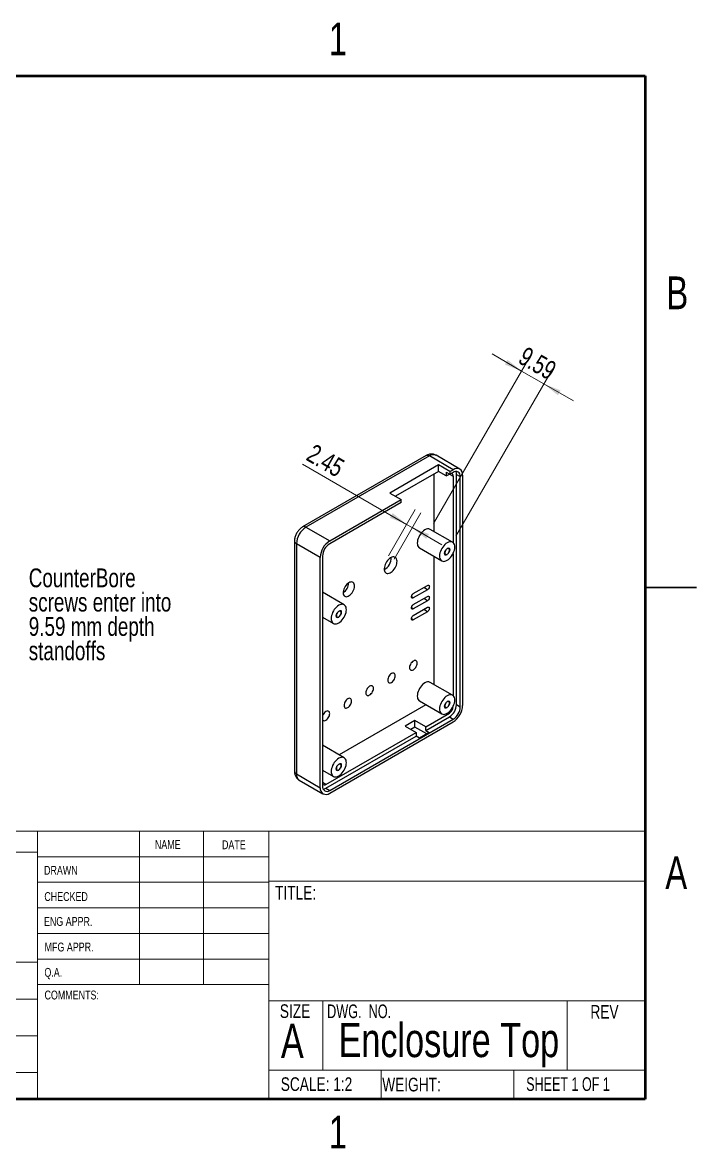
# Model space of a CAD drawing. Header units: millimetres. Extents: x 0 to 276, y 0 to 213.
# Drawn here: x 150.8 to 276.2, y 3.5 to 213.1 of the extents above; entities that cross this region are included whole.
import ezdxf

# ---------------------------------------------------------------- set-up
doc = ezdxf.new("R2010")
doc.units = ezdxf.units.MM
doc.linetypes.add('HIDDEN', pattern=[1.905, 1.27, -0.635])
doc.styles.add('SLDTEXTSTYLE0', font='TXT', dxfattribs={"width": 0.75})
doc.styles.add('SLDTEXTSTYLE1', font='TXT', dxfattribs={"width": 0.6875})
doc.styles.add('SLDTEXTSTYLE2', font='TXT', dxfattribs={"width": 0.694444})
doc.dimstyles.new('SLDDIMSTYLE4', dxfattribs={"dimtxt": 3.5, "dimasz": 3.302, "dimexe": 0, "dimexo": 0.0625, "dimgap": 0.875, "dimtad": 1, "dimlfac": 2, "dimrnd": 1e-09, "dimzin": 12, "dimdsep": 46, "dimtxsty": 'SLDTEXTSTYLE0', "dimsah": 1, "dimcen": 0.09, "dimadec": 0, "dimazin": 3, "dimtfac": 1, "dimtmove": 0, "dimatfit": 0, "dimfxl": 1, "dimfrac": 2, "dimtolj": 1, "dimtzin": 12, "dimarcsym": 0})

# ---------------------------------------------------------------- blocks, each defined once
blk = doc.blocks.new('SW_NOTE_0_1')
at = {"color": 0, "linetype": 'Continuous', "lineweight": 0, "char_height": 3.5, "attachment_point": 1, "style": 'SLDTEXTSTYLE0'}
for s, insert in [('CounterBore', (0, 4.51)), ('screws enter into', (0, -0.01)), ('9.59 mm depth', (0, -4.54)), ('standoffs', (0, -9.07))]:
    blk.add_mtext(s, dxfattribs=dict(at, insert=insert))
blk = doc.blocks.new('_D_5')
at = {"color": 7, "linetype": 'Continuous', "lineweight": 0}
for p, q in [((227.3, 119.87), (245.27, 150.98)), ((243.68, 148.23), (238.18, 151.41)), ((231.46, 117.47), (249.42, 148.58)), ((247.83, 145.83), (243.68, 148.23)), ((247.83, 145.83), (253.33, 142.66))]:
    blk.add_line(p, q, dxfattribs=at)
at = {"color": 7, "linetype": 'Continuous', "lineweight": 18}
for points in [[(243.68, 148.23), (241.07, 150.32), (240.57, 149.44)], [(247.83, 145.83), (250.44, 143.74), (250.95, 144.62)]]:
    blk.add_solid(points, dxfattribs=at)
at = {"color": 7, "linetype": 'Continuous', "lineweight": 18, "insert": (244.57, 152.92), "char_height": 3.5, "attachment_point": 1, "rotation": 330.0027, "style": 'SLDTEXTSTYLE0'}
blk.add_mtext('9.59', dxfattribs=at)
blk = doc.blocks.new('_D_6')
at = {"color": 7, "linetype": 'Continuous', "lineweight": 0}
for p, q in [((222.28, 119.7), (202.87, 130.9)), ((218.88, 113.81), (223.86, 122.45)), ((219.94, 113.2), (224.92, 121.84)), ((222.28, 119.7), (223.34, 119.09)), ((223.34, 119.09), (228.84, 115.91))]:
    blk.add_line(p, q, dxfattribs=at)
at = {"color": 7, "linetype": 'Continuous', "lineweight": 18}
for points in [[(222.28, 119.7), (219.67, 121.79), (219.16, 120.91)], [(223.34, 119.09), (225.94, 117), (226.45, 117.88)]]:
    blk.add_solid(points, dxfattribs=at)
at = {"color": 7, "linetype": 'Continuous', "lineweight": 18, "insert": (205.12, 134.81), "char_height": 3.5, "attachment_point": 1, "rotation": 330.0027, "style": 'SLDTEXTSTYLE0'}
blk.add_mtext('2.45', dxfattribs=at)

msp = doc.modelspace()

# ---------------------------------------------------------------- linework, layer by layer
at = {"color": 7, "linetype": 'Continuous', "lineweight": 50}
for p, q in [((12.7, 203.2), (266.7, 203.2)), ((266.7, 203.2), (266.7, 12.7)), ((266.7, 12.7), (12.7, 12.7))]:
    msp.add_line(p, q, dxfattribs=at)
at = {"color": 7, "linetype": 'Continuous', "lineweight": 25}
for p, q in [((225.8956, 132.487), (202.9146, 119.2204)), ((226.5205, 132.4251), (203.5395, 119.1585)), ((230.9399, 129.8738), (226.5205, 132.4251)), ((232.1898, 129.9976), (227.7704, 132.5489)), ((228.2176, 130.7515), (219.1666, 125.5265)), ((230.3389, 129.5269), (228.2176, 130.7515)), ((228.2176, 129.5267), (228.2176, 130.7515)), ((228.2176, 129.5267), (220.2274, 124.9141)), ((227.4044, 118.3424), (227.4044, 129.0572)), ((229.6318, 128.7103), (228.2176, 129.5267)), ((229.6318, 129.4247), (229.6318, 128.7103)), ((229.6318, 129.4247), (230.3389, 129.0165)), ((229.6318, 128.7103), (230.2328, 129.0572)), ((230.2328, 129.0572), (230.2508, 129.0674)), ((230.3389, 129.5269), (230.9399, 129.8738)), ((230.3389, 129.5269), (230.3389, 129.0165)), ((230.9399, 129.3635), (230.3389, 129.0165)), ((230.9399, 128.6489), (230.9399, 116.2837)), ((231.5586, 86.1377), (231.5586, 129.0061)), ((231.5586, 129.0061), (232.2657, 128.5979)), ((232.2657, 85.7295), (232.2657, 128.5979)), ((232.7077, 128.853), (232.7077, 85.9846)), ((207.959, 116.6072), (221.2879, 124.3018)), ((221.2879, 123.7915), (207.959, 116.0969)), ((219.1666, 125.5265), (221.2879, 124.3018)), ((221.2879, 123.7915), (221.2879, 124.3018)), ((203.5395, 119.1585), (207.959, 116.6072)), ((230.8238, 116.3685), (226.6696, 118.7667)), ((201.4057, 116.6069), (201.4057, 73.7385)), ((206.1912, 113.5453), (201.7718, 116.0966)), ((201.7718, 116.0966), (201.7718, 73.2282)), ((224.6697, 115.3025), (228.824, 112.9043)), ((206.1912, 70.6769), (206.1912, 113.5453)), ((206.6331, 113.8005), (206.6331, 70.9321)), ((227.4044, 89.8631), (227.4044, 113.7238)), ((230.9399, 114.2776), (230.9399, 87.8043)), ((210.6515, 104.7232), (206.6331, 107.0429)), ((223.5153, 106.8065), (226.167, 108.3372)), ((226.167, 107.5207), (223.5153, 105.9899)), ((276.225, 107.95), (266.7, 107.95)), ((266.7, 107.95), (276.225, 107.95)), ((223.5153, 104.7651), (226.167, 106.2959)), ((226.167, 105.4793), (223.5153, 103.9486)), ((223.5153, 102.7238), (226.167, 104.2545)), ((226.167, 103.438), (223.5153, 101.9072)), ((206.6331, 102.4243), (208.6516, 101.259)), ((230.8238, 87.8891), (226.6696, 90.2873)), ((225.8796, 86.1247), (209.7075, 76.7888)), ((224.6697, 86.8231), (228.824, 84.4249)), ((231.5586, 86.1377), (232.2657, 85.7295)), ((225.8443, 82.0223), (230.2328, 84.5558)), ((225.8443, 81.3079), (230.2328, 83.8413)), ((230.2328, 83.8413), (230.9399, 83.4331)), ((230.9399, 85.7983), (230.9399, 85.7805)), ((207.959, 70.1664), (230.9399, 83.4331)), ((207.959, 69.6561), (230.9399, 82.9227)), ((223.8291, 83.1857), (222.0259, 82.1448)), ((222.0259, 82.1448), (224.0412, 80.9814)), ((223.8291, 81.9609), (223.0868, 81.5324)), ((225.8443, 82.0223), (223.8291, 83.1857)), ((223.8291, 81.9609), (223.8291, 83.1857)), ((226.0387, 80.6853), (223.8291, 81.9609)), ((225.8443, 81.3079), (225.8443, 82.0223)), ((207.2518, 71.2891), (224.0412, 80.9814)), ((207.2518, 70.5746), (224.0412, 80.2669)), ((224.0412, 80.9814), (224.0412, 80.2669)), ((224.6776, 79.8995), (224.0412, 80.2669)), ((226.4807, 80.9405), (224.6776, 79.8995)), ((225.8443, 81.3079), (226.4807, 80.9405)), ((210.6515, 76.2439), (206.6331, 78.5636)), ((206.6331, 73.945), (208.6516, 72.7797)), ((201.7718, 73.2282), (206.1912, 70.6769)), ((202.2896, 72.0836), (206.7091, 69.5323)), ((207.2518, 70.5746), (207.959, 70.1664))]:
    msp.add_line(p, q, dxfattribs=at)
at = {"color": 8, "linetype": 'Continuous', "lineweight": 25}
for p, q in [((230.2327, 129.0572), (230.9399, 128.6489)), ((226.167, 107.5207), (225.4597, 107.929)), ((223.5153, 105.9899), (223.1617, 106.194)), ((226.167, 105.4793), (225.4597, 105.8876)), ((223.5153, 103.9486), (223.1617, 104.1527)), ((226.167, 103.438), (225.4597, 103.8462)), ((223.5153, 101.9072), (223.1617, 102.1113)), ((230.0394, 84.6674), (230.2328, 84.5558)), ((230.9399, 85.7805), (230.9331, 85.7844)), ((207.2518, 71.2891), (206.6331, 71.6463))]:
    msp.add_line(p, q, dxfattribs=at)
at = {"color": 7, "linetype": 'Continuous', "lineweight": 18}
for p, q in [((68.3541, 62.5944), (266.7, 62.5944)), ((153.5481, 62.5944), (153.5481, 12.7)), ((172.5601, 62.5944), (172.5601, 34.0194)), ((184.4607, 62.5944), (184.4607, 34.0194)), ((196.6285, 62.5944), (196.6285, 12.7)), ((153.5481, 58.6742), (118.5737, 58.6742)), ((153.5481, 57.8319), (196.6285, 57.8319)), ((153.5481, 53.0694), (196.6285, 53.0694)), ((196.6285, 53.2688), (266.7, 53.2688)), ((153.5481, 48.3069), (196.6285, 48.3069)), ((196.6285, 43.5444), (153.5481, 43.5444)), ((118.5737, 38.1946), (153.6626, 38.1946)), ((196.6285, 38.7819), (153.5481, 38.7819)), ((196.6285, 34.0194), (153.6626, 34.0194)), ((118.5737, 31.3366), (153.6626, 31.3366)), ((196.6285, 30.9845), (266.7, 30.9845)), ((206.6753, 30.9845), (206.6753, 18.1073)), ((252.1728, 30.9845), (252.1728, 18.1073)), ((118.5737, 24.4786), (153.5481, 24.4786)), ((68.3541, 17.6854), (153.5481, 17.6854)), ((196.6285, 18.1073), (266.7, 18.1073)), ((217.5362, 18.1073), (217.5362, 12.7)), ((242.2227, 18.1073), (242.2227, 12.7))]:
    msp.add_line(p, q, dxfattribs=at)
at = {"color": 7, "linetype": 'Continuous', "lineweight": 25, "flags": 128}
for points in [[(225.6696, 118.6676), (225.4484, 118.5198), (225.2326, 118.3354), (225.0276, 118.119), (224.8384, 117.8759), (224.6696, 117.612), (224.5255, 117.334), (224.4096, 117.0485), (224.3246, 116.7628), (224.2728, 116.4837), (224.2554, 116.2181), (224.2728, 115.9727), (224.3246, 115.7535), (224.4096, 115.5657), (224.5255, 115.4142), (224.6696, 115.3025), (224.6697, 115.3025)], [(229.8239, 113.0033), (230.0451, 113.1511), (230.2609, 113.3355), (230.4659, 113.5519), (230.6551, 113.795), (230.8239, 114.0589), (230.968, 114.3369), (231.084, 114.6224), (231.1689, 114.9082), (231.2207, 115.1872), (231.2381, 115.4528), (231.2207, 115.6982), (231.1689, 115.9175), (231.084, 116.1052), (230.968, 116.2567), (230.8239, 116.3684), (230.6551, 116.4374), (230.4659, 116.4621), (230.2609, 116.4418), (230.0451, 116.377), (229.8239, 116.2694), (229.6027, 116.1216), (229.3869, 115.9372), (229.1819, 115.7208), (228.9926, 115.4777), (228.8239, 115.2138), (228.6798, 114.9358), (228.5638, 114.6503), (228.4789, 114.3646), (228.4271, 114.0855), (228.4097, 113.8199), (228.4271, 113.5745), (228.4789, 113.3553), (228.5638, 113.1675), (228.6798, 113.016), (228.8239, 112.9043), (228.9926, 112.8353), (229.1819, 112.8106), (229.3869, 112.8309), (229.6027, 112.8957), (229.8239, 113.0033)], [(219.3008, 113.475), (219.0991, 113.3388), (218.9032, 113.1668), (218.7188, 112.9641), (218.5511, 112.7364), (218.405, 112.4904), (218.2847, 112.233), (218.1936, 111.9717), (218.1343, 111.714), (218.1086, 111.4674), (218.1172, 111.2388), (218.1598, 111.035), (218.2353, 110.8617), (218.3414, 110.7239), (218.4751, 110.6257), (218.6326, 110.5697), (218.8093, 110.5578), (219.0001, 110.5901), (219.1996, 110.6657), (219.4019, 110.7826), (219.6014, 110.9372), (219.7923, 111.1252), (219.9689, 111.3412), (220.1264, 111.5789), (220.2601, 111.8316), (220.3662, 112.0918), (220.4417, 112.3523), (220.4843, 112.6053), (220.4929, 112.8438), (220.4672, 113.0608), (220.408, 113.25), (220.3168, 113.4061), (220.1965, 113.5245), (220.0504, 113.6019), (219.8827, 113.636), (219.6983, 113.6258), (219.5024, 113.5716), (219.3008, 113.475)], [(229.8239, 114.126), (229.9484, 114.2186), (230.0628, 114.345), (230.1579, 114.495), (230.2259, 114.6564), (230.2613, 114.8163), (230.2613, 114.9615), (230.2259, 115.0804), (230.1579, 115.1634), (230.0628, 115.2036), (229.9484, 115.1979), (229.8239, 115.1467), (229.6994, 115.0541), (229.585, 114.9277), (229.4899, 114.7777), (229.4219, 114.6163), (229.3864, 114.4565), (229.3864, 114.3112), (229.4219, 114.1923), (229.4899, 114.1093), (229.585, 114.0691), (229.6994, 114.0748), (229.8239, 114.126)], [(211.5151, 108.8274), (211.3258, 108.6984), (211.1425, 108.5341), (210.9711, 108.3399), (210.8173, 108.1221), (210.6859, 107.8875), (210.5811, 107.6438), (210.5064, 107.3987), (210.4641, 107.1602), (210.4555, 106.9359), (210.4811, 106.7331), (210.5398, 106.5581), (210.6299, 106.4168), (210.7485, 106.3136), (210.8917, 106.2518), (211.0549, 106.2334), (211.233, 106.259), (211.4201, 106.3278), (211.6102, 106.4376), (211.7973, 106.5848), (211.9753, 106.7647), (212.1386, 106.9716), (212.2818, 107.1987), (212.4003, 107.4388), (212.4904, 107.6842), (212.5492, 107.927), (212.5747, 108.1593), (212.5662, 108.3737), (212.5239, 108.5634), (212.4492, 108.7222), (212.3444, 108.8449), (212.213, 108.9278), (212.0592, 108.968), (211.8878, 108.9644), (211.7045, 108.917), (211.5151, 108.8274)], [(226.167, 108.3372), (226.2762, 108.3803), (226.3748, 108.3792), (226.453, 108.334), (226.5032, 108.2492), (226.5205, 108.1331), (226.5032, 107.9969), (226.453, 107.8541), (226.3748, 107.7186), (226.2762, 107.6037), (226.167, 107.5207)], [(209.6515, 101.358), (209.8728, 101.5058), (210.0886, 101.6902), (210.2936, 101.9067), (210.4828, 102.1498), (210.6515, 102.4136), (210.7957, 102.6917), (210.9116, 102.9771), (210.9965, 103.2629), (211.0483, 103.542), (211.0658, 103.8075), (211.0483, 104.0529), (210.9965, 104.2722), (210.9116, 104.4599), (210.7957, 104.6115), (210.6515, 104.7232), (210.4828, 104.7922), (210.2936, 104.8168), (210.0886, 104.7965), (209.8728, 104.7318), (209.6515, 104.6242), (209.4303, 104.4764), (209.2145, 104.292), (209.0095, 104.0756), (208.8203, 103.8324), (208.6515, 103.5686), (208.5074, 103.2905), (208.3915, 103.0051), (208.3066, 102.7193), (208.2547, 102.4402), (208.2373, 102.1747), (208.2547, 101.9293), (208.3066, 101.71), (208.3915, 101.5223), (208.5074, 101.3707), (208.6515, 101.2591), (208.8203, 101.19), (209.0095, 101.1654), (209.2145, 101.1857), (209.4303, 101.2504), (209.6515, 101.358)], [(223.5153, 105.9899), (223.406, 105.9468), (223.3075, 105.9479), (223.2293, 105.9931), (223.1791, 106.0779), (223.1617, 106.1941), (223.1791, 106.3302), (223.2293, 106.473), (223.3075, 106.6085), (223.406, 106.7234), (223.5153, 106.8065)], [(226.167, 106.2959), (226.2762, 106.339), (226.3748, 106.3379), (226.453, 106.2927), (226.5032, 106.2079), (226.5205, 106.0917), (226.5032, 105.9555), (226.453, 105.8127), (226.3748, 105.6773), (226.2762, 105.5624), (226.167, 105.4793)], [(209.6515, 102.4808), (209.7761, 102.5733), (209.8905, 102.6997), (209.9855, 102.8497), (210.0536, 103.0112), (210.089, 103.171), (210.089, 103.3163), (210.0536, 103.4352), (209.9855, 103.5181), (209.8905, 103.5584), (209.7761, 103.5527), (209.6515, 103.5014), (209.527, 103.4089), (209.4126, 103.2825), (209.3176, 103.1325), (209.2495, 102.971), (209.2141, 102.8112), (209.2141, 102.666), (209.2495, 102.547), (209.3176, 102.4641), (209.4126, 102.4239), (209.527, 102.4296), (209.6515, 102.4808)], [(223.5153, 103.9486), (223.406, 103.9055), (223.3075, 103.9066), (223.2293, 103.9517), (223.1791, 104.0366), (223.1617, 104.1527), (223.1791, 104.2889), (223.2293, 104.4317), (223.3075, 104.5672), (223.406, 104.6821), (223.5153, 104.7651)], [(223.5153, 101.9072), (223.406, 101.8641), (223.3075, 101.8652), (223.2293, 101.9104), (223.1791, 101.9952), (223.1617, 102.1114), (223.1791, 102.2475), (223.2293, 102.3903), (223.3075, 102.5258), (223.406, 102.6407), (223.5153, 102.7238)], [(226.167, 104.2545), (226.2762, 104.2976), (226.3748, 104.2965), (226.453, 104.2513), (226.5032, 104.1665), (226.5205, 104.0503), (226.5032, 103.9142), (226.453, 103.7714), (226.3748, 103.6359), (226.2762, 103.521), (226.167, 103.438)], [(223.5286, 94.2598), (223.3712, 94.1485), (223.2218, 94.0019), (223.0877, 93.8272), (222.9757, 93.6333), (222.8915, 93.4298), (222.8392, 93.227), (222.8215, 93.0351), (222.8392, 92.8636), (222.8915, 92.7212), (222.9757, 92.615), (223.0877, 92.5504), (223.2218, 92.5305), (223.3712, 92.5564), (223.5286, 92.6268), (223.6859, 92.7381), (223.8354, 92.8847), (223.9694, 93.0594), (224.0814, 93.2533), (224.1656, 93.4568), (224.2179, 93.6596), (224.2357, 93.8515), (224.2179, 94.023), (224.1656, 94.1654), (224.0814, 94.2716), (223.9694, 94.3362), (223.8354, 94.3561), (223.6859, 94.3302), (223.5286, 94.2598)], [(219.4627, 91.9127), (219.3054, 91.8014), (219.1559, 91.6547), (219.0218, 91.48), (218.9099, 91.2861), (218.8256, 91.0826), (218.7733, 90.8799), (218.7556, 90.6879), (218.7733, 90.5165), (218.8256, 90.3741), (218.9099, 90.2679), (219.0218, 90.2032), (219.1559, 90.1833), (219.3054, 90.2092), (219.4627, 90.2796), (219.62, 90.3909), (219.7695, 90.5376), (219.9036, 90.7122), (220.0155, 90.9062), (220.0998, 91.1096), (220.1521, 91.3124), (220.1698, 91.5043), (220.1521, 91.6758), (220.0998, 91.8182), (220.0155, 91.9244), (219.9036, 91.989), (219.7695, 92.0089), (219.62, 91.983), (219.4627, 91.9127)], [(225.6696, 90.1883), (225.4484, 90.0405), (225.2326, 89.8561), (225.0276, 89.6397), (224.8384, 89.3966), (224.6696, 89.1327), (224.5255, 88.8547), (224.4096, 88.5692), (224.3246, 88.2834), (224.2728, 88.0044), (224.2554, 87.7388), (224.2728, 87.4934), (224.3246, 87.2741), (224.4096, 87.0864), (224.5255, 86.9349), (224.6696, 86.8232), (224.6697, 86.8231)], [(215.3968, 89.5655), (215.2395, 89.4542), (215.09, 89.3075), (214.956, 89.1328), (214.844, 88.9389), (214.7598, 88.7355), (214.7075, 88.5327), (214.6897, 88.3407), (214.7075, 88.1693), (214.7598, 88.0269), (214.844, 87.9207), (214.956, 87.856), (215.09, 87.8362), (215.2395, 87.8621), (215.3968, 87.9324), (215.5542, 88.0437), (215.7036, 88.1904), (215.8377, 88.3651), (215.9497, 88.559), (216.0339, 88.7624), (216.0862, 88.9652), (216.1039, 89.1572), (216.0862, 89.3286), (216.0339, 89.471), (215.9497, 89.5772), (215.8377, 89.6419), (215.7036, 89.6617), (215.5542, 89.6359), (215.3968, 89.5655)], [(211.331, 87.2183), (211.1736, 87.107), (211.0242, 86.9603), (210.8901, 86.7857), (210.7781, 86.5917), (210.6939, 86.3883), (210.6416, 86.1855), (210.6239, 85.9936), (210.6416, 85.8221), (210.6939, 85.6797), (210.7781, 85.5735), (210.8901, 85.5089), (211.0242, 85.489), (211.1736, 85.5149), (211.331, 85.5852), (211.4883, 85.6965), (211.6378, 85.8432), (211.7718, 86.0179), (211.8838, 86.2118), (211.9681, 86.4153), (212.0203, 86.6181), (212.0381, 86.81), (212.0203, 86.9814), (211.9681, 87.1238), (211.8838, 87.23), (211.7718, 87.2947), (211.6378, 87.3146), (211.4883, 87.2887), (211.331, 87.2183)], [(229.8239, 84.524), (230.0451, 84.6718), (230.2609, 84.8562), (230.4659, 85.0726), (230.6551, 85.3157), (230.8239, 85.5796), (230.968, 85.8576), (231.084, 86.1431), (231.1689, 86.4288), (231.2207, 86.7079), (231.2381, 86.9735), (231.2207, 87.2189), (231.1689, 87.4381), (231.084, 87.6259), (230.968, 87.7774), (230.8239, 87.8891), (230.6551, 87.9581), (230.4659, 87.9828), (230.2609, 87.9625), (230.0451, 87.8977), (229.8239, 87.7901), (229.6027, 87.6423), (229.3869, 87.4579), (229.1819, 87.2415), (228.9926, 86.9984), (228.8239, 86.7345), (228.6798, 86.4565), (228.5638, 86.171), (228.4789, 85.8852), (228.4271, 85.6062), (228.4097, 85.3406), (228.4271, 85.0952), (228.4789, 84.8759), (228.5638, 84.6882), (228.6798, 84.5367), (228.8239, 84.425), (228.9926, 84.356), (229.1819, 84.3313), (229.3869, 84.3516), (229.6027, 84.4164), (229.8239, 84.524)], [(229.8239, 85.6467), (229.9484, 85.7393), (230.0628, 85.8657), (230.1579, 86.0157), (230.2259, 86.1771), (230.2613, 86.3369), (230.2613, 86.4822), (230.2259, 86.6011), (230.1579, 86.6841), (230.0628, 86.7243), (229.9484, 86.7186), (229.8239, 86.6674), (229.6994, 86.5748), (229.585, 86.4484), (229.4899, 86.2984), (229.4219, 86.137), (229.3864, 85.9771), (229.3864, 85.8319), (229.4219, 85.713), (229.4899, 85.63), (229.585, 85.5898), (229.6994, 85.5955), (229.8239, 85.6467)], [(206.6331, 83.3235), (206.7123, 83.2264), (206.8242, 83.1617), (206.9583, 83.1418), (207.1078, 83.1677), (207.2651, 83.2381), (207.4225, 83.3494), (207.5719, 83.496), (207.706, 83.6707), (207.8179, 83.8646), (207.9022, 84.0681), (207.9545, 84.2709), (207.9722, 84.4628), (207.9545, 84.6343), (207.9022, 84.7767), (207.8179, 84.8829), (207.706, 84.9475), (207.5719, 84.9674), (207.4225, 84.9415), (207.2651, 84.8711), (207.2651, 84.8711)], [(209.6515, 72.8787), (209.8728, 73.0265), (210.0886, 73.2109), (210.2936, 73.4274), (210.4828, 73.6705), (210.6515, 73.9343), (210.7957, 74.2124), (210.9116, 74.4978), (210.9965, 74.7836), (211.0483, 75.0627), (211.0658, 75.3282), (211.0483, 75.5736), (210.9965, 75.7929), (210.9116, 75.9806), (210.7957, 76.1322), (210.6515, 76.2439), (210.4828, 76.3129), (210.2936, 76.3375), (210.0886, 76.3172), (209.8728, 76.2525), (209.6515, 76.1449), (209.4303, 75.9971), (209.2145, 75.8127), (209.0095, 75.5962), (208.8203, 75.3531), (208.6515, 75.0893), (208.5074, 74.8112), (208.3915, 74.5258), (208.3066, 74.24), (208.2547, 73.9609), (208.2373, 73.6954), (208.2547, 73.45), (208.3066, 73.2307), (208.3915, 73.043), (208.5074, 72.8914), (208.6515, 72.7797), (208.8203, 72.7107), (209.0095, 72.6861), (209.2145, 72.7064), (209.4303, 72.7711), (209.6515, 72.8787)], [(209.6515, 74.0015), (209.7761, 74.094), (209.8905, 74.2204), (209.9855, 74.3704), (210.0536, 74.5319), (210.089, 74.6917), (210.089, 74.837), (210.0536, 74.9559), (209.9855, 75.0388), (209.8905, 75.0791), (209.7761, 75.0733), (209.6515, 75.0221), (209.527, 74.9296), (209.4126, 74.8032), (209.3176, 74.6532), (209.2495, 74.4917), (209.2141, 74.3319), (209.2141, 74.1866), (209.2495, 74.0677), (209.3176, 73.9848), (209.4126, 73.9445), (209.527, 73.9503), (209.6515, 74.0015)]]:
    msp.add_lwpolyline(points, dxfattribs=at)
at = {"color": 7, "linetype": 'HIDDEN', "lineweight": 18, "flags": 128}
for points in [[(229.8239, 114.0239), (229.6209, 113.9534), (229.4489, 113.9868), (229.3339, 114.1191), (229.2936, 114.3302), (229.3339, 114.5879), (229.4489, 114.8529), (229.6209, 115.085), (229.8239, 115.2488), (230.0268, 115.3193), (230.1989, 115.2859), (230.3139, 115.1536), (230.3542, 114.9425), (230.3139, 114.6848), (230.1989, 114.4198), (230.0268, 114.1877), (229.8239, 114.0239)], [(209.6515, 102.3787), (209.4486, 102.3082), (209.2765, 102.3416), (209.1616, 102.4739), (209.1212, 102.685), (209.1616, 102.9426), (209.2765, 103.2077), (209.4486, 103.4397), (209.6515, 103.6035), (209.8545, 103.6741), (210.0265, 103.6406), (210.1415, 103.5083), (210.1819, 103.2973), (210.1415, 103.0396), (210.0265, 102.7746), (209.8545, 102.5425), (209.6515, 102.3787)], [(229.8239, 85.5446), (229.6209, 85.4741), (229.4489, 85.5075), (229.3339, 85.6398), (229.2936, 85.8509), (229.3339, 86.1086), (229.4489, 86.3736), (229.6209, 86.6057), (229.8239, 86.7695), (230.0268, 86.84), (230.1989, 86.8066), (230.3139, 86.6743), (230.3542, 86.4632), (230.3139, 86.2055), (230.1989, 85.9405), (230.0268, 85.7084), (229.8239, 85.5446)], [(209.6515, 73.8994), (209.4486, 73.8289), (209.2765, 73.8623), (209.1616, 73.9946), (209.1212, 74.2056), (209.1616, 74.4633), (209.2765, 74.7284), (209.4486, 74.9604), (209.6515, 75.1242), (209.8545, 75.1947), (210.0265, 75.1613), (210.1415, 75.029), (210.1819, 74.818), (210.1415, 74.5603), (210.0265, 74.2952), (209.8545, 74.0632), (209.6515, 73.8994)]]:
    msp.add_lwpolyline(points, dxfattribs=at)
at = {"color": 8, "linetype": 'Continuous', "lineweight": 25}
for centre, radius, start, end in [((226.1544, 131.914), 0.6287, 54.382423, 114.307119), ((227.2515, 131.4162), 1.2459, 65.38656, 125.923899), ((203.1748, 118.6619), 0.6161, 53.703828, 114.9957), ((202.0031, 116.649), 0.5988, 183.904741, 247.276174), ((202.0312, 73.8009), 0.6287, 185.694799, 245.625342), ((203.0112, 73.0995), 1.2461, 174.07253, 234.615289)]:
    msp.add_arc(centre, radius, start, end, dxfattribs=at)
at = {"color": 7, "linetype": 'Continuous', "lineweight": 25}
for centre, radius, start, end in [((231.625, 129.0192), 1.0953, 351.271042, 128.718207), ((230.509, 128.7209), 0.4369, 350.51213, 81.321158), ((231.4534, 128.722), 0.8217, 351.314675, 128.674573), ((230.3249, 129.0433), 1.2343, 358.273556, 23.75971), ((205.595, 115.9305), 3.8268, 122.487346, 177.512654), ((226.2572, 117.8324), 1.0212, 66.185306, 125.125153), ((210.0143, 113.3793), 3.8268, 122.487128, 177.512872), ((209.4995, 113.6765), 2.869, 122.476398, 177.523602), ((216.9378, 113.4612), 2.4901, 298.192429, 1.812948), ((209.2452, 108.9129), 2.2715, 302.164426, 357.84095), ((226.2572, 89.3531), 1.0212, 66.185306, 125.125153), ((228.6923, 86.2616), 2.869, 302.476398, 357.523602), ((228.8845, 86.1507), 3.8268, 302.487128, 357.512872), ((208.1054, 83.5671), 1.5513, 122.796249, 161.628445), ((229.4047, 85.8504), 1.5368, 302.605478, 357.394522), ((229.3994, 85.8534), 2.869, 302.476398, 357.523602), ((206.9741, 71.6263), 0.4369, 218.696341, 309.48207), ((207.2738, 70.5107), 1.0953, 171.271042, 308.718207), ((207.4454, 70.808), 0.8217, 171.314675, 308.674573), ((206.603, 71.6243), 1.2341, 276.244114, 301.723365)]:
    msp.add_arc(centre, radius, start, end, dxfattribs=at)
for points, knots in [([(227.7667, 132.5448), (227.7335, 132.5654), (227.6253, 132.6325), (227.4226, 132.7055), (227.1685, 132.7637), (226.9096, 132.7809), (226.6501, 132.7616), (226.3914, 132.7053), (226.137, 132.6161), (225.976, 132.53), (225.8956, 132.487)], [0, 0, 0, 0, 0.05940603, 0.19329341, 0.32507682, 0.45620245, 0.58821364, 0.72274305, 0.86141058, 1, 1, 1, 1]), ([(202.9146, 119.2204), (202.8575, 119.1855), (202.7132, 119.0975), (202.4959, 118.9261), (202.2672, 118.7043), (202.0589, 118.4551), (201.874, 118.184), (201.7152, 117.8947), (201.5848, 117.5905), (201.4858, 117.2739), (201.4241, 116.9579), (201.4064, 116.7345), (201.4057, 116.6207), (201.4057, 116.6069)], [0, 0, 0, 0, 0.06573804, 0.1663011, 0.2678575, 0.36980635, 0.4717139, 0.57385455, 0.67682476, 0.78122914, 0.88780922, 0.9864094, 1, 1, 1, 1]), ([(201.4057, 73.7385), (201.4074, 73.6697), (201.4115, 73.506), (201.4511, 73.2553), (201.5272, 72.9935), (201.6363, 72.7522), (201.7755, 72.5332), (201.9496, 72.3349), (202.1229, 72.1827), (202.2487, 72.1126), (202.2934, 72.0877)], [0, 0, 0, 0, 0.10438378, 0.24825656, 0.3868589, 0.52118271, 0.65239506, 0.78157548, 0.92244708, 1, 1, 1, 1])]:
    msp.add_open_spline(points, degree=3, knots=knots, dxfattribs=at)

# ---------------------------------------------------------------- block references
at = {"color": 7, "linetype": 'Continuous', "lineweight": 0}
msp.add_blockref('SW_NOTE_0_1', (151.9512, 106.9795), dxfattribs=at)

# ---------------------------------------------------------------- texts
for s, insert, char_height, attachment_point, style in [('1', (209.4886, 213.1127), 6.096, 2, 'SLDTEXTSTYLE0'), ('B', (272.6534, 165.8377), 6.096, 2, 'SLDTEXTSTYLE0'), ('NAME', (175.4238, 60.923), 1.651, 1, 'SLDTEXTSTYLE0'), ('DATE', (187.9149, 60.8789), 1.651, 1, 'SLDTEXTSTYLE0'), ('A', (272.4566, 57.8877), 6.096, 2, 'SLDTEXTSTYLE0'), ('DRAWN', (154.7966, 56.1227), 1.651, 1, 'SLDTEXTSTYLE0'), ('CHECKED', (154.8507, 51.2368), 1.651, 1, 'SLDTEXTSTYLE0'), ('TITLE:', (197.7934, 52.393), 2.54, 1, 'SLDTEXTSTYLE0'), ('ENG APPR.', (154.7772, 46.6008), 1.651, 1, 'SLDTEXTSTYLE0'), ('MFG APPR.', (154.9029, 41.8455), 1.651, 1, 'SLDTEXTSTYLE0'), ('Q.A.', (154.8616, 37.123), 1.651, 1, 'SLDTEXTSTYLE0'), ('COMMENTS:', (154.8838, 32.9087), 1.651, 1, 'SLDTEXTSTYLE0'), ('SIZE', (198.6796, 30.358), 2.54, 1, 'SLDTEXTSTYLE0'), ('DWG.  NO.', (207.4807, 30.3225), 2.54, 1, 'SLDTEXTSTYLE2'), ('REV', (256.4849, 30.2233), 2.54, 1, 'SLDTEXTSTYLE0'), ('A', (198.88, 26.7244), 6.35, 1, 'SLDTEXTSTYLE0'), ('Enclosure Top', (230.1385, 26.8729), 6.35, 2, 'SLDTEXTSTYLE0'), ('SCALE: 1:2', (198.8486, 16.7647), 2.54, 1, 'SLDTEXTSTYLE0'), ('SHEET 1 OF 1', (244.5309, 16.7729), 2.54, 1, 'SLDTEXTSTYLE1'), ('WEIGHT:', (217.74, 16.6777), 2.54, 1, 'SLDTEXTSTYLE0'), ('1', (209.4886, 9.6127), 6.096, 2, 'SLDTEXTSTYLE0')]:
    msp.add_mtext(s, dxfattribs=dict(at, insert=insert, char_height=char_height, attachment_point=attachment_point, style=style))

# ---------------------------------------------------------------- dimensions: what is measured, and where the dimension line sits
at = {"color": 7, "linetype": 'Continuous', "lineweight": 18}
for base, p1, p2, picture, middle in [((243.679, 148.2311), (230.8238, 116.3685), (226.6696, 118.7667), '_D_5', (246.2382, 146.7538)), ((223.3366, 119.0881), (218.2401, 112.7094), (219.3008, 112.0971), '_D_6', (206.7887, 128.641))]:
    dim = msp.add_linear_dim(base=base, p1=p1, p2=p2, angle=330.002688, dimstyle='SLDDIMSTYLE4', dxfattribs=at)
    dim.commit()
    dim.dimension.update_dxf_attribs({"geometry": picture, "text_midpoint": middle, "dimtype": 160})

doc.saveas('drawing.dxf')
